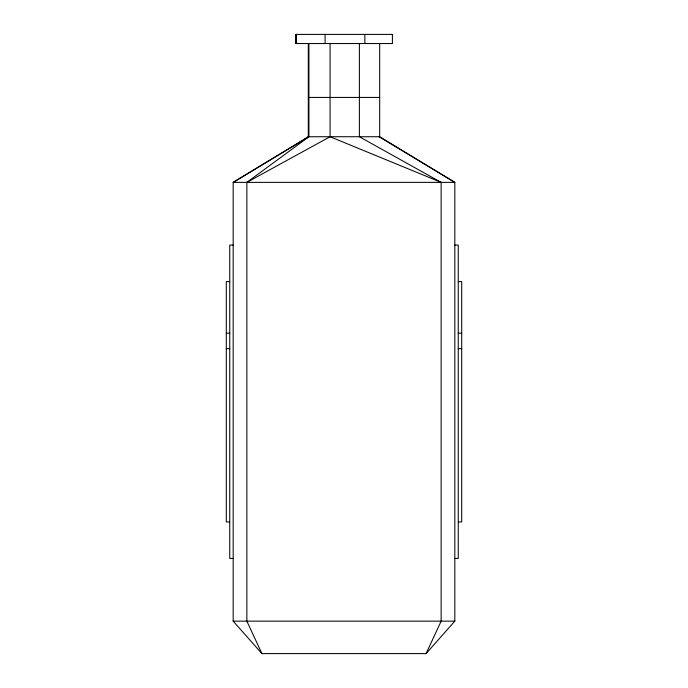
<?xml version="1.0" encoding="UTF-8"?>
<svg xmlns="http://www.w3.org/2000/svg" width="688" height="688" viewBox="0 0 688 688"><rect width="100%" height="100%" fill="white"/><g stroke="black" fill="none" stroke-linecap="round" stroke-linejoin="round"><path stroke-width="1.03" d="M426.087 653.6L454.82 621.152L454.82 182.372L379.681 136.731L308.319 136.731L233.18 182.372L233.18 621.152L261.913 653.6L426.087 653.6L441.137 621.152L441.137 182.372L359.377 136.731L359.377 43.542M304.904 139.268L308.319 136.731L308.319 43.542M261.913 653.6L246.863 621.152L246.863 182.372L308.912 136.731L308.912 43.542M308.912 136.731L233.18 182.372L454.82 182.372L379.088 136.731M246.863 182.372L330.068 136.731L441.137 182.372M308.319 97.438L379.681 97.438M233.18 245.066L229.74 245.066L229.74 558.458L233.18 558.458M454.82 245.066L458.26 245.066L458.26 558.458L454.82 558.458M229.74 281.59L226.292 281.59L226.292 521.934L229.74 521.934M458.26 281.59L461.708 281.59L461.708 521.934L458.26 521.934M226.292 333.164L229.74 333.164M458.26 333.164L461.708 333.164M226.292 348.644L229.74 348.644M458.26 348.644L461.708 348.644M233.18 621.152L454.82 621.152M379.681 43.542L379.681 136.731M364.864 34.4L364.864 43.542M330.068 43.542L330.068 136.731M325.097 34.4L325.097 43.542M296.399 34.4L296.399 43.542M392.409 34.4L295.591 34.4L295.591 43.542L392.409 43.542L392.409 34.4"/></g></svg>
